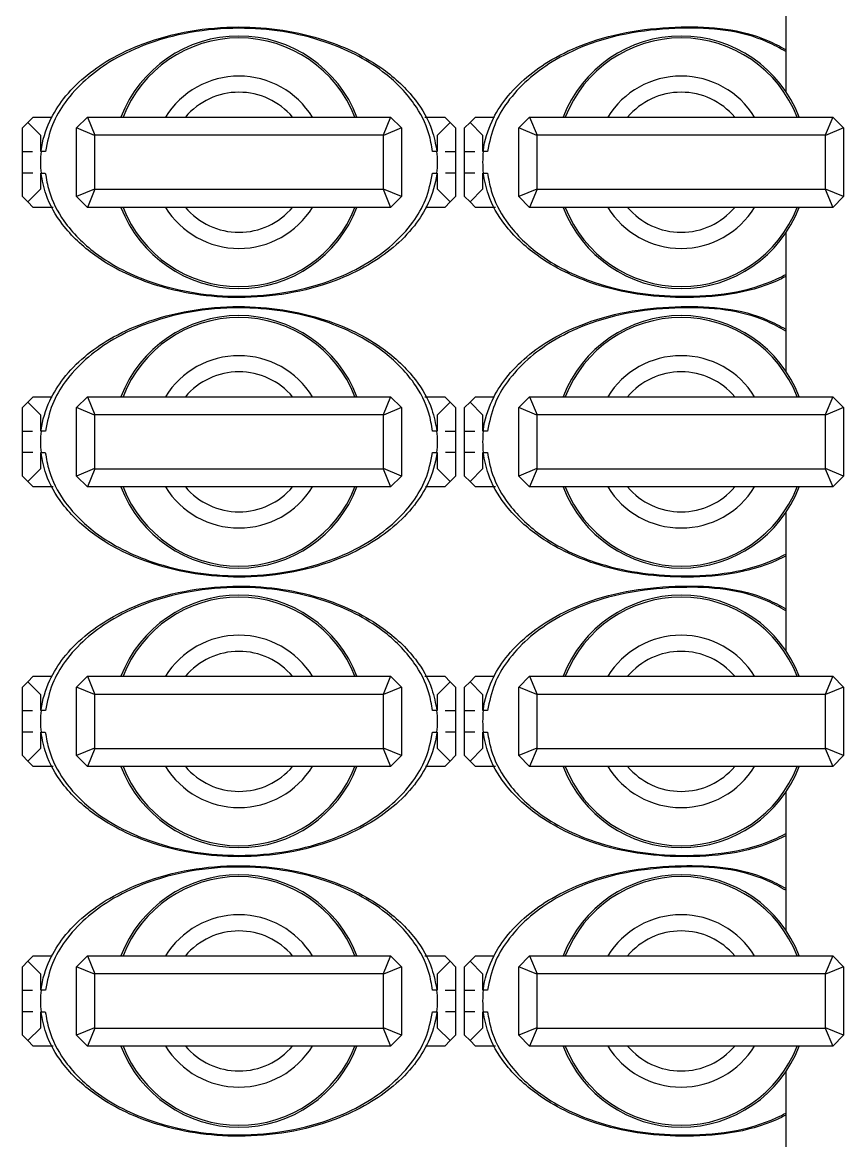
# Model space of a CAD drawing. Header units: millimetres. Extents: x 10 to 584, y 10 to 410.
# Drawn here: x 490.216 to 491.733, y 306.47 to 308.537 of the extents above; entities that cross this region are included whole.
import ezdxf

# ---------------------------------------------------------------- set-up
doc = ezdxf.new("R2010")
doc.units = ezdxf.units.MM

msp = doc.modelspace()

# ---------------------------------------------------------------- linework, layer by layer
at = {"color": 7, "linetype": 'Continuous', "lineweight": 25}
for p, q in [((491.62622, 308.66434), (491.62622, 308.40895)), ((490.21622, 308.34165), (490.22622, 308.35165)), ((490.22622, 308.35165), (490.23622, 308.36165)), ((490.22622, 308.35165), (490.24955, 308.32831)), ((490.23622, 308.36165), (490.27145, 308.36165)), ((490.31622, 308.34165), (490.33622, 308.36165)), ((490.33622, 308.36165), (490.89622, 308.36165)), ((490.33622, 308.36165), (490.35003, 308.32831)), ((490.89622, 308.36165), (490.88241, 308.32831)), ((490.89622, 308.36165), (490.91622, 308.34165)), ((490.95925, 308.36165), (490.99622, 308.36165)), ((490.98289, 308.32831), (491.00622, 308.35165)), ((490.99622, 308.36165), (491.00622, 308.35165)), ((491.00622, 308.35165), (491.01622, 308.34165)), ((491.03289, 308.34165), (491.04289, 308.35165)), ((491.04289, 308.35165), (491.05289, 308.36165)), ((491.04289, 308.35165), (491.06622, 308.32831)), ((491.05289, 308.36165), (491.08811, 308.36165)), ((491.13289, 308.34165), (491.15289, 308.36165)), ((491.15289, 308.36165), (491.16669, 308.32831)), ((491.15289, 308.36165), (491.71289, 308.36165)), ((491.71289, 308.36165), (491.69908, 308.32831)), ((491.71289, 308.36165), (491.73289, 308.34165)), ((490.21622, 308.29831), (490.21622, 308.34165)), ((490.24955, 308.32831), (490.24955, 308.29831)), ((490.31622, 308.21498), (490.31622, 308.34165)), ((490.34955, 308.32784), (490.31622, 308.34165)), ((490.35003, 308.32831), (490.34955, 308.32784)), ((490.34955, 308.32784), (490.34955, 308.22879)), ((490.88241, 308.32831), (490.35003, 308.32831)), ((490.88289, 308.32784), (490.88241, 308.32831)), ((490.91622, 308.34165), (490.88289, 308.32784)), ((490.88289, 308.22879), (490.88289, 308.32784)), ((490.91622, 308.34165), (490.91622, 308.21498)), ((490.98289, 308.29831), (490.98289, 308.32831)), ((491.01622, 308.34165), (491.01622, 308.29831)), ((491.03289, 308.29831), (491.03289, 308.34165)), ((491.06622, 308.32831), (491.06622, 308.29831)), ((491.13289, 308.21498), (491.13289, 308.34165)), ((491.16622, 308.32784), (491.13289, 308.34165)), ((491.16669, 308.32831), (491.16622, 308.32784)), ((491.16622, 308.32784), (491.16622, 308.22879)), ((491.69908, 308.32831), (491.16669, 308.32831)), ((491.69955, 308.32784), (491.69908, 308.32831)), ((491.73289, 308.34165), (491.69955, 308.32784)), ((491.69955, 308.22879), (491.69955, 308.32784)), ((491.73289, 308.34165), (491.73289, 308.21498)), ((490.25865, 308.29831), (490.25073, 308.29831)), ((490.98171, 308.29831), (490.97388, 308.29831)), ((491.07532, 308.29831), (491.0674, 308.29831)), ((490.21622, 308.21498), (490.21622, 308.25831)), ((490.24955, 308.25831), (490.24955, 308.22831)), ((490.25073, 308.25831), (490.25857, 308.25831)), ((490.97379, 308.25831), (490.98171, 308.25831)), ((490.98289, 308.22831), (490.98289, 308.25831)), ((491.01622, 308.25831), (491.01622, 308.21498)), ((491.03289, 308.21498), (491.03289, 308.25831)), ((491.06622, 308.25831), (491.06622, 308.22831)), ((491.0674, 308.25831), (491.07523, 308.25831)), ((490.24955, 308.22831), (490.22622, 308.20498)), ((490.34955, 308.22879), (490.31622, 308.21498)), ((490.35003, 308.22831), (490.33622, 308.19498)), ((490.34955, 308.22879), (490.35003, 308.22831)), ((490.35003, 308.22831), (490.88241, 308.22831)), ((490.88241, 308.22831), (490.88289, 308.22879)), ((490.88241, 308.22831), (490.89622, 308.19498)), ((490.91622, 308.21498), (490.88289, 308.22879)), ((491.00622, 308.20498), (490.98289, 308.22831)), ((491.06622, 308.22831), (491.04289, 308.20498)), ((491.16622, 308.22879), (491.13289, 308.21498)), ((491.16669, 308.22831), (491.15289, 308.19498)), ((491.16622, 308.22879), (491.16669, 308.22831)), ((491.16669, 308.22831), (491.69908, 308.22831)), ((491.69908, 308.22831), (491.69955, 308.22879)), ((491.69908, 308.22831), (491.71289, 308.19498)), ((491.73289, 308.21498), (491.69955, 308.22879)), ((490.22622, 308.20498), (490.21622, 308.21498)), ((490.23622, 308.19498), (490.22622, 308.20498)), ((490.33622, 308.19498), (490.31622, 308.21498)), ((490.91622, 308.21498), (490.89622, 308.19498)), ((491.00622, 308.20498), (490.99622, 308.19498)), ((491.01622, 308.21498), (491.00622, 308.20498)), ((491.04289, 308.20498), (491.03289, 308.21498)), ((491.05289, 308.19498), (491.04289, 308.20498)), ((491.15289, 308.19498), (491.13289, 308.21498)), ((491.73289, 308.21498), (491.71289, 308.19498)), ((490.27319, 308.19498), (490.23622, 308.19498)), ((490.89622, 308.19498), (490.33622, 308.19498)), ((490.99622, 308.19498), (490.96099, 308.19498)), ((491.08986, 308.19498), (491.05289, 308.19498)), ((491.71289, 308.19498), (491.15289, 308.19498)), ((491.62622, 308.14767), (491.62622, 307.89229)), ((490.21622, 307.82498), (490.22622, 307.83498)), ((490.22622, 307.83498), (490.23622, 307.84498)), ((490.22622, 307.83498), (490.24955, 307.81165)), ((490.23622, 307.84498), (490.27145, 307.84498)), ((490.31622, 307.82498), (490.33622, 307.84498)), ((490.33622, 307.84498), (490.89622, 307.84498)), ((490.33622, 307.84498), (490.35003, 307.81165)), ((490.89622, 307.84498), (490.88241, 307.81165)), ((490.89622, 307.84498), (490.91622, 307.82498)), ((490.95925, 307.84498), (490.99622, 307.84498)), ((490.98289, 307.81165), (491.00622, 307.83498)), ((490.99622, 307.84498), (491.00622, 307.83498)), ((491.00622, 307.83498), (491.01622, 307.82498)), ((491.03289, 307.82498), (491.04289, 307.83498)), ((491.04289, 307.83498), (491.05289, 307.84498)), ((491.04289, 307.83498), (491.06622, 307.81165)), ((491.05289, 307.84498), (491.08811, 307.84498)), ((491.13289, 307.82498), (491.15289, 307.84498)), ((491.15289, 307.84498), (491.16669, 307.81165)), ((491.15289, 307.84498), (491.71289, 307.84498)), ((491.71289, 307.84498), (491.69908, 307.81165)), ((491.71289, 307.84498), (491.73289, 307.82498)), ((490.21622, 307.78165), (490.21622, 307.82498)), ((490.24955, 307.81165), (490.24955, 307.78165)), ((490.31622, 307.69831), (490.31622, 307.82498)), ((490.34955, 307.81117), (490.31622, 307.82498)), ((490.35003, 307.81165), (490.34955, 307.81117)), ((490.34955, 307.81117), (490.34955, 307.71212)), ((490.88241, 307.81165), (490.35003, 307.81165)), ((490.88289, 307.81117), (490.88241, 307.81165)), ((490.91622, 307.82498), (490.88289, 307.81117)), ((490.88289, 307.71212), (490.88289, 307.81117)), ((490.91622, 307.82498), (490.91622, 307.69831)), ((490.98289, 307.78165), (490.98289, 307.81165)), ((491.01622, 307.82498), (491.01622, 307.78165)), ((491.03289, 307.78165), (491.03289, 307.82498)), ((491.06622, 307.81165), (491.06622, 307.78165)), ((491.13289, 307.69831), (491.13289, 307.82498)), ((491.16622, 307.81117), (491.13289, 307.82498)), ((491.16669, 307.81165), (491.16622, 307.81117)), ((491.16622, 307.81117), (491.16622, 307.71212)), ((491.69908, 307.81165), (491.16669, 307.81165)), ((491.69955, 307.81117), (491.69908, 307.81165)), ((491.73289, 307.82498), (491.69955, 307.81117)), ((491.69955, 307.71212), (491.69955, 307.81117)), ((491.73289, 307.82498), (491.73289, 307.69831)), ((490.25865, 307.78165), (490.25073, 307.78165)), ((490.98171, 307.78165), (490.97388, 307.78165)), ((491.07532, 307.78165), (491.0674, 307.78165)), ((490.21622, 307.69831), (490.21622, 307.74165)), ((490.24955, 307.74165), (490.24955, 307.71165)), ((490.25073, 307.74165), (490.25857, 307.74165)), ((490.97379, 307.74165), (490.98171, 307.74165)), ((490.98289, 307.71165), (490.98289, 307.74165)), ((491.01622, 307.74165), (491.01622, 307.69831)), ((491.03289, 307.69831), (491.03289, 307.74165)), ((491.06622, 307.74165), (491.06622, 307.71165)), ((491.0674, 307.74165), (491.07523, 307.74165)), ((490.24955, 307.71165), (490.22622, 307.68831)), ((490.34955, 307.71212), (490.31622, 307.69831)), ((490.35003, 307.71165), (490.33622, 307.67831)), ((490.34955, 307.71212), (490.35003, 307.71165)), ((490.35003, 307.71165), (490.88241, 307.71165)), ((490.88241, 307.71165), (490.88289, 307.71212)), ((490.88241, 307.71165), (490.89622, 307.67831)), ((490.91622, 307.69831), (490.88289, 307.71212)), ((491.00622, 307.68831), (490.98289, 307.71165)), ((491.06622, 307.71165), (491.04289, 307.68831)), ((491.16622, 307.71212), (491.13289, 307.69831)), ((491.16669, 307.71165), (491.15289, 307.67831)), ((491.16622, 307.71212), (491.16669, 307.71165)), ((491.16669, 307.71165), (491.69908, 307.71165)), ((491.69908, 307.71165), (491.69955, 307.71212)), ((491.69908, 307.71165), (491.71289, 307.67831)), ((491.73289, 307.69831), (491.69955, 307.71212)), ((490.22622, 307.68831), (490.21622, 307.69831)), ((490.23622, 307.67831), (490.22622, 307.68831)), ((490.33622, 307.67831), (490.31622, 307.69831)), ((490.91622, 307.69831), (490.89622, 307.67831)), ((491.00622, 307.68831), (490.99622, 307.67831)), ((491.01622, 307.69831), (491.00622, 307.68831)), ((491.04289, 307.68831), (491.03289, 307.69831)), ((491.05289, 307.67831), (491.04289, 307.68831)), ((491.15289, 307.67831), (491.13289, 307.69831)), ((491.73289, 307.69831), (491.71289, 307.67831)), ((490.27319, 307.67831), (490.23622, 307.67831)), ((490.89622, 307.67831), (490.33622, 307.67831)), ((490.99622, 307.67831), (490.96099, 307.67831)), ((491.08986, 307.67831), (491.05289, 307.67831)), ((491.71289, 307.67831), (491.15289, 307.67831)), ((491.62622, 307.63101), (491.62622, 307.37562)), ((490.21622, 307.30831), (490.22622, 307.31831)), ((490.22622, 307.31831), (490.23622, 307.32831)), ((490.22622, 307.31831), (490.24955, 307.29498)), ((490.23622, 307.32831), (490.27145, 307.32831)), ((490.31622, 307.30831), (490.33622, 307.32831)), ((490.33622, 307.32831), (490.89622, 307.32831)), ((490.33622, 307.32831), (490.35003, 307.29498)), ((490.89622, 307.32831), (490.88241, 307.29498)), ((490.89622, 307.32831), (490.91622, 307.30831)), ((490.95925, 307.32831), (490.99622, 307.32831)), ((490.98289, 307.29498), (491.00622, 307.31831)), ((490.99622, 307.32831), (491.00622, 307.31831)), ((491.00622, 307.31831), (491.01622, 307.30831)), ((491.03289, 307.30831), (491.04289, 307.31831)), ((491.04289, 307.31831), (491.05289, 307.32831)), ((491.04289, 307.31831), (491.06622, 307.29498)), ((491.05289, 307.32831), (491.08811, 307.32831)), ((491.13289, 307.30831), (491.15289, 307.32831)), ((491.15289, 307.32831), (491.71289, 307.32831)), ((491.15289, 307.32831), (491.16669, 307.29498)), ((491.71289, 307.32831), (491.69908, 307.29498)), ((491.71289, 307.32831), (491.73289, 307.30831)), ((490.21622, 307.26498), (490.21622, 307.30831)), ((490.24955, 307.29498), (490.24955, 307.26498)), ((490.31622, 307.18165), (490.31622, 307.30831)), ((490.34955, 307.29451), (490.31622, 307.30831)), ((490.35003, 307.29498), (490.34955, 307.29451)), ((490.34955, 307.29451), (490.34955, 307.19545)), ((490.88241, 307.29498), (490.35003, 307.29498)), ((490.88289, 307.29451), (490.88241, 307.29498)), ((490.91622, 307.30831), (490.88289, 307.29451)), ((490.88289, 307.19545), (490.88289, 307.29451)), ((490.91622, 307.30831), (490.91622, 307.18165)), ((490.98289, 307.26498), (490.98289, 307.29498)), ((491.01622, 307.30831), (491.01622, 307.26498)), ((491.03289, 307.26498), (491.03289, 307.30831)), ((491.06622, 307.29498), (491.06622, 307.26498)), ((491.13289, 307.18165), (491.13289, 307.30831)), ((491.16622, 307.29451), (491.13289, 307.30831)), ((491.16669, 307.29498), (491.16622, 307.29451)), ((491.16622, 307.29451), (491.16622, 307.19545)), ((491.69908, 307.29498), (491.16669, 307.29498)), ((491.69955, 307.29451), (491.69908, 307.29498)), ((491.73289, 307.30831), (491.69955, 307.29451)), ((491.69955, 307.19545), (491.69955, 307.29451)), ((491.73289, 307.30831), (491.73289, 307.18165)), ((490.25865, 307.26498), (490.25073, 307.26498)), ((490.98171, 307.26498), (490.97388, 307.26498)), ((491.07532, 307.26498), (491.0674, 307.26498)), ((490.21622, 307.18165), (490.21622, 307.22498)), ((490.24955, 307.22498), (490.24955, 307.19498)), ((490.25073, 307.22498), (490.25857, 307.22498)), ((490.97379, 307.22498), (490.98171, 307.22498)), ((490.98289, 307.19498), (490.98289, 307.22498)), ((491.01622, 307.22498), (491.01622, 307.18165)), ((491.03289, 307.18165), (491.03289, 307.22498)), ((491.06622, 307.22498), (491.06622, 307.19498)), ((491.0674, 307.22498), (491.07523, 307.22498)), ((490.24955, 307.19498), (490.22622, 307.17165)), ((490.34955, 307.19545), (490.31622, 307.18165)), ((490.35003, 307.19498), (490.33622, 307.16165)), ((490.34955, 307.19545), (490.35003, 307.19498)), ((490.35003, 307.19498), (490.88241, 307.19498)), ((490.88241, 307.19498), (490.88289, 307.19545)), ((490.88241, 307.19498), (490.89622, 307.16165)), ((490.91622, 307.18165), (490.88289, 307.19545)), ((491.00622, 307.17165), (490.98289, 307.19498)), ((491.06622, 307.19498), (491.04289, 307.17165)), ((491.16622, 307.19545), (491.13289, 307.18165)), ((491.16669, 307.19498), (491.15289, 307.16165)), ((491.16622, 307.19545), (491.16669, 307.19498)), ((491.16669, 307.19498), (491.69908, 307.19498)), ((491.69908, 307.19498), (491.69955, 307.19545)), ((491.69908, 307.19498), (491.71289, 307.16165)), ((491.73289, 307.18165), (491.69955, 307.19545)), ((490.22622, 307.17165), (490.21622, 307.18165)), ((490.23622, 307.16165), (490.22622, 307.17165)), ((490.33622, 307.16165), (490.31622, 307.18165)), ((490.91622, 307.18165), (490.89622, 307.16165)), ((491.00622, 307.17165), (490.99622, 307.16165)), ((491.01622, 307.18165), (491.00622, 307.17165)), ((491.04289, 307.17165), (491.03289, 307.18165)), ((491.05289, 307.16165), (491.04289, 307.17165)), ((491.15289, 307.16165), (491.13289, 307.18165)), ((491.73289, 307.18165), (491.71289, 307.16165)), ((490.27319, 307.16165), (490.23622, 307.16165)), ((490.89622, 307.16165), (490.33622, 307.16165)), ((490.99622, 307.16165), (490.96099, 307.16165)), ((491.08986, 307.16165), (491.05289, 307.16165)), ((491.71289, 307.16165), (491.15289, 307.16165)), ((491.62622, 307.11434), (491.62622, 306.85895)), ((490.21622, 306.79165), (490.22622, 306.80165)), ((490.22622, 306.80165), (490.23622, 306.81165)), ((490.22622, 306.80165), (490.24955, 306.77831)), ((490.23622, 306.81165), (490.27145, 306.81165)), ((490.31622, 306.79165), (490.33622, 306.81165)), ((490.33622, 306.81165), (490.89622, 306.81165)), ((490.33622, 306.81165), (490.35003, 306.77831)), ((490.89622, 306.81165), (490.88241, 306.77831)), ((490.89622, 306.81165), (490.91622, 306.79165)), ((490.95925, 306.81165), (490.99622, 306.81165)), ((490.98289, 306.77831), (491.00622, 306.80165)), ((490.99622, 306.81165), (491.00622, 306.80165)), ((491.00622, 306.80165), (491.01622, 306.79165)), ((491.03289, 306.79165), (491.04289, 306.80165)), ((491.04289, 306.80165), (491.05289, 306.81165)), ((491.04289, 306.80165), (491.06622, 306.77831)), ((491.05289, 306.81165), (491.08811, 306.81165)), ((491.13289, 306.79165), (491.15289, 306.81165)), ((491.15289, 306.81165), (491.71289, 306.81165)), ((491.15289, 306.81165), (491.16669, 306.77831)), ((491.71289, 306.81165), (491.69908, 306.77831)), ((491.71289, 306.81165), (491.73289, 306.79165)), ((490.21622, 306.74831), (490.21622, 306.79165)), ((490.24955, 306.77831), (490.24955, 306.74831)), ((490.31622, 306.66498), (490.31622, 306.79165)), ((490.34955, 306.77784), (490.31622, 306.79165)), ((490.35003, 306.77831), (490.34955, 306.77784)), ((490.34955, 306.77784), (490.34955, 306.67879)), ((490.88241, 306.77831), (490.35003, 306.77831)), ((490.88289, 306.77784), (490.88241, 306.77831)), ((490.91622, 306.79165), (490.88289, 306.77784)), ((490.88289, 306.67879), (490.88289, 306.77784)), ((490.91622, 306.79165), (490.91622, 306.66498)), ((490.98289, 306.74831), (490.98289, 306.77831)), ((491.01622, 306.79165), (491.01622, 306.74831)), ((491.03289, 306.74831), (491.03289, 306.79165)), ((491.06622, 306.77831), (491.06622, 306.74831)), ((491.13289, 306.66498), (491.13289, 306.79165)), ((491.16622, 306.77784), (491.13289, 306.79165)), ((491.16669, 306.77831), (491.16622, 306.77784)), ((491.16622, 306.77784), (491.16622, 306.67879)), ((491.69908, 306.77831), (491.16669, 306.77831)), ((491.69955, 306.77784), (491.69908, 306.77831)), ((491.73289, 306.79165), (491.69955, 306.77784)), ((491.69955, 306.67879), (491.69955, 306.77784)), ((491.73289, 306.79165), (491.73289, 306.66498)), ((490.25865, 306.74831), (490.25073, 306.74831)), ((490.98171, 306.74831), (490.97388, 306.74831)), ((491.07532, 306.74831), (491.0674, 306.74831)), ((490.21622, 306.66498), (490.21622, 306.70831)), ((490.24955, 306.70831), (490.24955, 306.67831)), ((490.25073, 306.70831), (490.25857, 306.70831)), ((490.97379, 306.70831), (490.98171, 306.70831)), ((490.98289, 306.67831), (490.98289, 306.70831)), ((491.01622, 306.70831), (491.01622, 306.66498)), ((491.03289, 306.66498), (491.03289, 306.70831)), ((491.06622, 306.70831), (491.06622, 306.67831)), ((491.0674, 306.70831), (491.07523, 306.70831)), ((490.24955, 306.67831), (490.22622, 306.65498)), ((490.34955, 306.67879), (490.31622, 306.66498)), ((490.35003, 306.67831), (490.33622, 306.64498)), ((490.34955, 306.67879), (490.35003, 306.67831)), ((490.35003, 306.67831), (490.88241, 306.67831)), ((490.88241, 306.67831), (490.88289, 306.67879)), ((490.88241, 306.67831), (490.89622, 306.64498)), ((490.91622, 306.66498), (490.88289, 306.67879)), ((491.00622, 306.65498), (490.98289, 306.67831)), ((491.06622, 306.67831), (491.04289, 306.65498)), ((491.16622, 306.67879), (491.13289, 306.66498)), ((491.16669, 306.67831), (491.15289, 306.64498)), ((491.16622, 306.67879), (491.16669, 306.67831)), ((491.16669, 306.67831), (491.69908, 306.67831)), ((491.69908, 306.67831), (491.69955, 306.67879)), ((491.69908, 306.67831), (491.71289, 306.64498)), ((491.73289, 306.66498), (491.69955, 306.67879)), ((490.22622, 306.65498), (490.21622, 306.66498)), ((490.23622, 306.64498), (490.22622, 306.65498)), ((490.33622, 306.64498), (490.31622, 306.66498)), ((490.91622, 306.66498), (490.89622, 306.64498)), ((491.00622, 306.65498), (490.99622, 306.64498)), ((491.01622, 306.66498), (491.00622, 306.65498)), ((491.04289, 306.65498), (491.03289, 306.66498)), ((491.05289, 306.64498), (491.04289, 306.65498)), ((491.15289, 306.64498), (491.13289, 306.66498)), ((491.73289, 306.66498), (491.71289, 306.64498)), ((490.27319, 306.64498), (490.23622, 306.64498)), ((490.89622, 306.64498), (490.33622, 306.64498)), ((490.99622, 306.64498), (490.96099, 306.64498)), ((491.08986, 306.64498), (491.05289, 306.64498)), ((491.71289, 306.64498), (491.15289, 306.64498)), ((491.62622, 306.59767), (491.62622, 306.34229))]:
    msp.add_line(p, q, dxfattribs=at)
for centre, start, end in [((490.61622, 308.27831), 20.92483, 159.07517), ((491.43289, 308.27831), 20.92483, 159.07517), ((490.61622, 308.27831), 200.92483, 339.07517), ((491.43289, 308.27831), 200.92483, 339.07517), ((490.61622, 307.76165), 20.92483, 159.07517), ((491.43289, 307.76165), 20.92483, 159.07517), ((490.61622, 307.76165), 200.92483, 339.07517), ((491.43289, 307.76165), 200.92483, 339.07517), ((490.61622, 307.24498), 20.92483, 159.07517), ((491.43289, 307.24498), 20.92483, 159.07517), ((490.61622, 307.24498), 200.92483, 339.07517), ((491.43289, 307.24498), 200.92483, 339.07517), ((490.61622, 306.72831), 20.92483, 159.07517), ((491.43289, 306.72831), 20.92483, 159.07517), ((490.61622, 306.72831), 200.92483, 339.07517), ((491.43289, 306.72831), 200.92483, 339.07517)]:
    msp.add_arc(centre, 0.23333, start, end, dxfattribs=at)
at = {"color": 59, "linetype": 'Continuous', "lineweight": 25}
for centre, radius, start, end in [((490.61622, 308.27831), 0.22981, 21.26068, 158.73932), ((491.43289, 308.27831), 0.22981, 21.26068, 158.73932), ((490.61622, 308.27831), 0.15921, 31.5611, 148.4389), ((491.43289, 308.27831), 0.15921, 31.5611, 148.4389), ((490.61622, 308.27831), 0.1294, 40.09101, 139.90899), ((491.43289, 308.27831), 0.1294, 40.09101, 139.90899), ((490.61622, 308.27831), 0.22981, 201.26068, 338.73932), ((490.61622, 308.27831), 0.15921, 211.5611, 328.4389), ((490.61622, 308.27831), 0.1294, 220.09101, 319.90899), ((491.43289, 308.27831), 0.22981, 201.26068, 338.73932), ((491.43289, 308.27831), 0.15921, 211.5611, 328.4389), ((491.43289, 308.27831), 0.1294, 220.09101, 319.90899), ((490.61622, 307.76165), 0.22981, 21.26068, 158.73932), ((491.43289, 307.76165), 0.22981, 21.26068, 158.73932), ((490.61622, 307.76165), 0.15921, 31.5611, 148.4389), ((491.43289, 307.76165), 0.15921, 31.5611, 148.4389), ((490.61622, 307.76165), 0.1294, 40.09101, 139.90899), ((491.43289, 307.76165), 0.1294, 40.09101, 139.90899), ((490.61622, 307.76165), 0.22981, 201.26068, 338.73932), ((490.61622, 307.76165), 0.15921, 211.5611, 328.4389), ((490.61622, 307.76165), 0.1294, 220.09101, 319.90899), ((491.43289, 307.76165), 0.22981, 201.26068, 338.73932), ((491.43289, 307.76165), 0.15921, 211.5611, 328.4389), ((491.43289, 307.76165), 0.1294, 220.09101, 319.90899), ((490.61622, 307.24498), 0.22981, 21.26068, 158.73932), ((491.43289, 307.24498), 0.22981, 21.26068, 158.73932), ((490.61622, 307.24498), 0.15921, 31.5611, 148.4389), ((491.43289, 307.24498), 0.15921, 31.5611, 148.4389), ((490.61622, 307.24498), 0.1294, 40.09101, 139.90899), ((491.43289, 307.24498), 0.1294, 40.09101, 139.90899), ((490.61622, 307.24498), 0.22981, 201.26068, 338.73932), ((490.61622, 307.24498), 0.15921, 211.5611, 328.4389), ((490.61622, 307.24498), 0.1294, 220.09101, 319.90899), ((491.43289, 307.24498), 0.22981, 201.26068, 338.73932), ((491.43289, 307.24498), 0.15921, 211.5611, 328.4389), ((491.43289, 307.24498), 0.1294, 220.09101, 319.90899), ((490.61622, 306.72831), 0.22981, 21.26068, 158.73932), ((491.43289, 306.72831), 0.22981, 21.26068, 158.73932), ((490.61622, 306.72831), 0.15921, 31.5611, 148.4389), ((491.43289, 306.72831), 0.15921, 31.5611, 148.4389), ((490.61622, 306.72831), 0.1294, 40.09101, 139.90899), ((491.43289, 306.72831), 0.1294, 40.09101, 139.90899), ((490.61622, 306.72831), 0.22981, 201.26068, 338.73932), ((490.61622, 306.72831), 0.15921, 211.5611, 328.4389), ((490.61622, 306.72831), 0.1294, 220.09101, 319.90899), ((491.43289, 306.72831), 0.22981, 201.26068, 338.73932), ((491.43289, 306.72831), 0.15921, 211.5611, 328.4389), ((491.43289, 306.72831), 0.1294, 220.09101, 319.90899)]:
    msp.add_arc(centre, radius, start, end, dxfattribs=at)
at = {"color": 7, "linetype": 'Continuous', "lineweight": 25}
for centre, start_param, end_param in [((490.61622, 308.27831), 6.2030997, 6.3632709), ((490.61622, 308.27831), 3.0615071, 3.2216782), ((491.43289, 308.27831), 6.2030997, 6.3632709), ((490.61622, 307.76165), 6.2030997, 6.3632709), ((490.61622, 307.76165), 3.0615071, 3.2216782), ((491.43289, 307.76165), 6.2030997, 6.3632709), ((490.61622, 307.24498), 6.2030997, 6.3632709), ((490.61622, 307.24498), 3.0615071, 3.2216782), ((491.43289, 307.24498), 6.2030997, 6.3632709), ((490.61622, 306.72831), 6.2030997, 6.3632709), ((490.61622, 306.72831), 3.0615071, 3.2216782), ((491.43289, 306.72831), 6.2030997, 6.3632709)]:
    msp.add_ellipse(centre, major_axis=(-0.36667, 0), ratio=0.6818182, start_param=start_param, end_param=end_param, dxfattribs=at)
for points, knots in [([(490.25073, 308.29831), (490.2508, 308.29888), (490.25313, 308.31814), (490.26366, 308.35289), (490.3023, 308.41446), (490.36328, 308.46381), (490.47221, 308.51455), (490.61034, 308.53723), (490.76429, 308.51443), (490.87545, 308.46151), (490.94065, 308.40054), (490.97268, 308.34577), (490.97917, 308.31167), (490.98171, 308.29831)], [0, 0, 0, 0, 0.0018163, 0.0623534, 0.1143667, 0.233959, 0.3073793, 0.4998825, 0.6727703, 0.8005481, 0.8889323, 0.9564828, 1, 1, 1, 1]), ([(490.97388, 308.29831), (490.97196, 308.30936), (490.9665, 308.3408), (490.9383, 308.39457), (490.87492, 308.45739), (490.76422, 308.5118), (490.61028, 308.535), (490.47226, 308.51167), (490.36399, 308.45945), (490.30494, 308.40856), (490.26881, 308.34746), (490.26211, 308.31507), (490.25865, 308.29831)], [0, 0, 0, 0, 0.0365567, 0.1040975, 0.1943714, 0.3245734, 0.5003947, 0.6961333, 0.770877, 0.8925039, 0.9444139, 1, 1, 1, 1]), ([(491.0674, 308.29831), (491.06746, 308.29888), (491.06979, 308.31814), (491.08032, 308.35289), (491.11898, 308.41446), (491.17992, 308.46375), (491.28899, 308.51477), (491.42583, 308.53483), (491.55627, 308.52371), (491.61507, 308.49248), (491.62622, 308.48656)], [0, 0, 0, 0, 0.0025465, 0.08742224, 0.16034706, 0.32802069, 0.43095915, 0.70085709, 0.94325333, 1, 1, 1, 1]), ([(490.21622, 308.29831), (490.2171, 308.29831), (490.21842, 308.29831), (490.23077, 308.29831), (490.23484, 308.29831)], [0, 0, 0, 0, 0.6701369, 1, 1, 1, 1]), ([(490.99719, 308.29831), (491.00026, 308.29831), (491.01188, 308.29831), (491.01573, 308.29831), (491.01615, 308.29831), (491.01622, 308.29831)], [0, 0, 0, 0, 0.2301759, 0.8737531, 1, 1, 1, 1]), ([(491.03289, 308.29831), (491.03377, 308.29831), (491.03509, 308.29831), (491.04743, 308.29831), (491.05151, 308.29831)], [0, 0, 0, 0, 0.6701369, 1, 1, 1, 1]), ([(490.23525, 308.25831), (490.23218, 308.25831), (490.22056, 308.25831), (490.21671, 308.25831), (490.21629, 308.25831), (490.21622, 308.25831)], [0, 0, 0, 0, 0.2301759, 0.8737531, 1, 1, 1, 1]), ([(490.98171, 308.25831), (490.98164, 308.25775), (490.97931, 308.23849), (490.96879, 308.20374), (490.93014, 308.14217), (490.86916, 308.09282), (490.76023, 308.04208), (490.6221, 308.01939), (490.46815, 308.0422), (490.35699, 308.09512), (490.29179, 308.15608), (490.25976, 308.21085), (490.25327, 308.24495), (490.25073, 308.25831)], [0, 0, 0, 0, 0.0018163, 0.0623534, 0.1143667, 0.233959, 0.3073793, 0.4998825, 0.6727703, 0.8005481, 0.8889323, 0.9564828, 1, 1, 1, 1]), ([(490.25857, 308.25831), (490.26048, 308.24727), (490.26594, 308.21583), (490.29414, 308.16206), (490.35752, 308.09924), (490.46823, 308.04483), (490.62216, 308.02163), (490.76018, 308.04496), (490.86845, 308.09718), (490.9275, 308.14807), (490.96363, 308.20916), (490.97033, 308.24156), (490.97379, 308.25831)], [0, 0, 0, 0, 0.03655668, 0.10409746, 0.19437138, 0.32457341, 0.50039468, 0.69613329, 0.77087697, 0.89250391, 0.94441391, 1, 1, 1, 1]), ([(491.01622, 308.25831), (491.01534, 308.25831), (491.01402, 308.25831), (491.00167, 308.25831), (490.9976, 308.25831)], [0, 0, 0, 0, 0.6701369, 1, 1, 1, 1]), ([(491.05191, 308.25831), (491.04885, 308.25831), (491.03723, 308.25831), (491.03338, 308.25831), (491.03296, 308.25831), (491.03289, 308.25831)], [0, 0, 0, 0, 0.2301759, 0.8737531, 1, 1, 1, 1]), ([(491.62622, 308.0671), (491.6208, 308.06447), (491.56148, 308.03564), (491.43814, 308.02082), (491.28493, 308.04194), (491.17364, 308.09516), (491.10846, 308.15608), (491.07643, 308.21086), (491.06994, 308.24495), (491.0674, 308.25831)], [0, 0, 0, 0, 0.02718309, 0.29756252, 0.54039118, 0.71986083, 0.8440004, 0.93887818, 1, 1, 1, 1]), ([(490.25073, 307.78165), (490.2508, 307.78221), (490.25313, 307.80147), (490.26366, 307.83622), (490.3023, 307.89779), (490.36328, 307.94714), (490.47221, 307.99788), (490.61034, 308.02057), (490.76429, 307.99776), (490.87545, 307.94484), (490.94065, 307.88388), (490.97268, 307.82911), (490.97917, 307.79501), (490.98171, 307.78165)], [0, 0, 0, 0, 0.0018163, 0.0623534, 0.1143667, 0.233959, 0.3073793, 0.4998825, 0.6727703, 0.8005481, 0.8889323, 0.9564828, 1, 1, 1, 1]), ([(490.97388, 307.78165), (490.97196, 307.79269), (490.9665, 307.82413), (490.9383, 307.8779), (490.87492, 307.94072), (490.76422, 307.99513), (490.61028, 308.01833), (490.47226, 307.995), (490.36399, 307.94278), (490.30494, 307.89189), (490.26881, 307.8308), (490.26211, 307.7984), (490.25865, 307.78165)], [0, 0, 0, 0, 0.0365567, 0.1040975, 0.1943714, 0.3245734, 0.5003947, 0.6961333, 0.770877, 0.8925039, 0.9444139, 1, 1, 1, 1]), ([(491.0674, 307.78165), (491.06746, 307.78221), (491.06979, 307.80147), (491.08032, 307.83622), (491.11898, 307.8978), (491.17992, 307.94708), (491.28899, 307.99811), (491.42583, 308.01817), (491.55627, 308.00704), (491.61507, 307.97581), (491.62622, 307.96989)], [0, 0, 0, 0, 0.0025465, 0.08742224, 0.16034706, 0.32802069, 0.43095915, 0.70085709, 0.94325333, 1, 1, 1, 1]), ([(490.21622, 307.78165), (490.2171, 307.78165), (490.21842, 307.78165), (490.23077, 307.78165), (490.23484, 307.78165)], [0, 0, 0, 0, 0.6701369, 1, 1, 1, 1]), ([(490.99719, 307.78165), (491.00026, 307.78165), (491.01188, 307.78165), (491.01573, 307.78165), (491.01615, 307.78165), (491.01622, 307.78165)], [0, 0, 0, 0, 0.2301759, 0.8737531, 1, 1, 1, 1]), ([(491.03289, 307.78165), (491.03377, 307.78165), (491.03509, 307.78165), (491.04743, 307.78165), (491.05151, 307.78165)], [0, 0, 0, 0, 0.6701369, 1, 1, 1, 1]), ([(490.23525, 307.74165), (490.23218, 307.74165), (490.22056, 307.74165), (490.21671, 307.74165), (490.21629, 307.74165), (490.21622, 307.74165)], [0, 0, 0, 0, 0.2301759, 0.8737531, 1, 1, 1, 1]), ([(490.98171, 307.74165), (490.98164, 307.74109), (490.97931, 307.72182), (490.96879, 307.68707), (490.93014, 307.62551), (490.86916, 307.57615), (490.76023, 307.52541), (490.6221, 307.50273), (490.46815, 307.52554), (490.35699, 307.57846), (490.29179, 307.63942), (490.25976, 307.69419), (490.25327, 307.72829), (490.25073, 307.74165)], [0, 0, 0, 0, 0.0018163, 0.0623534, 0.1143667, 0.233959, 0.3073793, 0.4998825, 0.6727703, 0.8005481, 0.8889323, 0.9564828, 1, 1, 1, 1]), ([(490.25857, 307.74165), (490.26048, 307.73061), (490.26594, 307.69916), (490.29414, 307.64539), (490.35752, 307.58257), (490.46823, 307.52817), (490.62216, 307.50496), (490.76018, 307.52829), (490.86845, 307.58051), (490.9275, 307.6314), (490.96363, 307.6925), (490.97033, 307.72489), (490.97379, 307.74165)], [0, 0, 0, 0, 0.03655668, 0.10409746, 0.19437138, 0.32457341, 0.50039468, 0.69613329, 0.77087697, 0.89250391, 0.94441391, 1, 1, 1, 1]), ([(491.01622, 307.74165), (491.01534, 307.74165), (491.01402, 307.74165), (491.00167, 307.74165), (490.9976, 307.74165)], [0, 0, 0, 0, 0.6701369, 1, 1, 1, 1]), ([(491.05191, 307.74165), (491.04885, 307.74165), (491.03723, 307.74165), (491.03338, 307.74165), (491.03296, 307.74165), (491.03289, 307.74165)], [0, 0, 0, 0, 0.2301759, 0.8737531, 1, 1, 1, 1]), ([(491.62622, 307.55043), (491.6208, 307.5478), (491.56148, 307.51897), (491.43814, 307.50415), (491.28493, 307.52527), (491.17364, 307.5785), (491.10846, 307.63941), (491.07643, 307.69419), (491.06994, 307.72829), (491.0674, 307.74165)], [0, 0, 0, 0, 0.0271831, 0.2975625, 0.5403912, 0.7198608, 0.8440004, 0.9388782, 1, 1, 1, 1]), ([(490.25073, 307.26498), (490.2508, 307.26554), (490.25313, 307.28481), (490.26366, 307.31956), (490.3023, 307.38112), (490.36328, 307.43048), (490.47221, 307.48121), (490.61034, 307.5039), (490.76429, 307.48109), (490.87545, 307.42817), (490.94065, 307.36721), (490.97268, 307.31244), (490.97917, 307.27834), (490.98171, 307.26498)], [0, 0, 0, 0, 0.0018163, 0.0623534, 0.1143667, 0.233959, 0.3073793, 0.4998825, 0.6727703, 0.8005481, 0.8889323, 0.9564828, 1, 1, 1, 1]), ([(490.97388, 307.26498), (490.97196, 307.27602), (490.9665, 307.30747), (490.9383, 307.36124), (490.87492, 307.42406), (490.76422, 307.47846), (490.61028, 307.50167), (490.47226, 307.47834), (490.36399, 307.42612), (490.30494, 307.37522), (490.26881, 307.31413), (490.26211, 307.28173), (490.25865, 307.26498)], [0, 0, 0, 0, 0.0365567, 0.1040975, 0.1943714, 0.3245734, 0.5003947, 0.6961333, 0.770877, 0.8925039, 0.9444139, 1, 1, 1, 1]), ([(491.0674, 307.26498), (491.06746, 307.26554), (491.06979, 307.28481), (491.08032, 307.31955), (491.11898, 307.38113), (491.17992, 307.43041), (491.28899, 307.48144), (491.42583, 307.5015), (491.55627, 307.49037), (491.61507, 307.45915), (491.62622, 307.45322)], [0, 0, 0, 0, 0.0025465, 0.08742224, 0.16034706, 0.32802069, 0.43095915, 0.70085709, 0.94325333, 1, 1, 1, 1]), ([(490.21622, 307.26498), (490.2171, 307.26498), (490.21842, 307.26498), (490.23077, 307.26498), (490.23484, 307.26498)], [0, 0, 0, 0, 0.6701369, 1, 1, 1, 1]), ([(490.99719, 307.26498), (491.00026, 307.26498), (491.01188, 307.26498), (491.01573, 307.26498), (491.01615, 307.26498), (491.01622, 307.26498)], [0, 0, 0, 0, 0.2301759, 0.8737531, 1, 1, 1, 1]), ([(491.03289, 307.26498), (491.03377, 307.26498), (491.03509, 307.26498), (491.04743, 307.26498), (491.05151, 307.26498)], [0, 0, 0, 0, 0.6701235, 1, 1, 1, 1]), ([(490.23525, 307.22498), (490.23218, 307.22498), (490.22056, 307.22498), (490.21671, 307.22498), (490.21629, 307.22498), (490.21622, 307.22498)], [0, 0, 0, 0, 0.2301759, 0.8737531, 1, 1, 1, 1]), ([(490.98171, 307.22498), (490.98164, 307.22442), (490.97931, 307.20515), (490.96879, 307.17041), (490.93014, 307.10884), (490.86916, 307.05948), (490.76023, 307.00875), (490.6221, 306.98606), (490.46815, 307.00887), (490.35699, 307.06179), (490.29179, 307.12275), (490.25976, 307.17752), (490.25327, 307.21162), (490.25073, 307.22498)], [0, 0, 0, 0, 0.0018163, 0.0623534, 0.1143667, 0.233959, 0.3073793, 0.4998825, 0.6727703, 0.8005481, 0.8889323, 0.9564828, 1, 1, 1, 1]), ([(490.25857, 307.22498), (490.26048, 307.21394), (490.26594, 307.1825), (490.29414, 307.12872), (490.35752, 307.0659), (490.46823, 307.0115), (490.62216, 306.98829), (490.76018, 307.01162), (490.86845, 307.06384), (490.9275, 307.11474), (490.96363, 307.17583), (490.97033, 307.20823), (490.97379, 307.22498)], [0, 0, 0, 0, 0.03655668, 0.10409746, 0.19437138, 0.32457341, 0.50039468, 0.69613329, 0.77087697, 0.89250391, 0.94441391, 1, 1, 1, 1]), ([(491.01622, 307.22498), (491.01534, 307.22498), (491.01402, 307.22498), (491.00167, 307.22498), (490.9976, 307.22498)], [0, 0, 0, 0, 0.6701369, 1, 1, 1, 1]), ([(491.05191, 307.22498), (491.04885, 307.22498), (491.03723, 307.22498), (491.03338, 307.22498), (491.03296, 307.22498), (491.03289, 307.22498)], [0, 0, 0, 0, 0.2301759, 0.8737531, 1, 1, 1, 1]), ([(491.62622, 307.03377), (491.6208, 307.03113), (491.56148, 307.00231), (491.43814, 306.98749), (491.28493, 307.00861), (491.17364, 307.06183), (491.10846, 307.12274), (491.07643, 307.17752), (491.06994, 307.21162), (491.0674, 307.22498)], [0, 0, 0, 0, 0.0271831, 0.2975625, 0.5403912, 0.7198608, 0.8440004, 0.9388782, 1, 1, 1, 1]), ([(490.25073, 306.74831), (490.2508, 306.74888), (490.25313, 306.76814), (490.26366, 306.80289), (490.3023, 306.86446), (490.36328, 306.91381), (490.47221, 306.96455), (490.61034, 306.98723), (490.76429, 306.96443), (490.87545, 306.91151), (490.94065, 306.85054), (490.97268, 306.79577), (490.97917, 306.76167), (490.98171, 306.74831)], [0, 0, 0, 0, 0.0018163, 0.0623534, 0.1143667, 0.233959, 0.3073793, 0.4998825, 0.6727703, 0.8005481, 0.8889323, 0.9564828, 1, 1, 1, 1]), ([(490.97388, 306.74831), (490.97196, 306.75936), (490.9665, 306.7908), (490.9383, 306.84457), (490.87492, 306.90739), (490.76422, 306.9618), (490.61028, 306.985), (490.47226, 306.96167), (490.36399, 306.90945), (490.30494, 306.85856), (490.26881, 306.79746), (490.26211, 306.76507), (490.25865, 306.74831)], [0, 0, 0, 0, 0.0365567, 0.1040975, 0.1943714, 0.3245734, 0.5003947, 0.6961333, 0.770877, 0.8925039, 0.9444139, 1, 1, 1, 1]), ([(491.0674, 306.74831), (491.06746, 306.74888), (491.06979, 306.76814), (491.08032, 306.80289), (491.11898, 306.86446), (491.17992, 306.91375), (491.28899, 306.96477), (491.42583, 306.98483), (491.55627, 306.97371), (491.61507, 306.94248), (491.62622, 306.93656)], [0, 0, 0, 0, 0.0025465, 0.08742224, 0.16034706, 0.32802069, 0.43095915, 0.70085709, 0.94325333, 1, 1, 1, 1]), ([(490.21622, 306.74831), (490.2171, 306.74831), (490.21842, 306.74831), (490.23077, 306.74831), (490.23484, 306.74831)], [0, 0, 0, 0, 0.6701235, 1, 1, 1, 1]), ([(490.99719, 306.74831), (491.00026, 306.74831), (491.01188, 306.74831), (491.01573, 306.74831), (491.01615, 306.74831), (491.01622, 306.74831)], [0, 0, 0, 0, 0.2301759, 0.8737531, 1, 1, 1, 1]), ([(491.03289, 306.74831), (491.03377, 306.74831), (491.03509, 306.74831), (491.04743, 306.74831), (491.05151, 306.74831)], [0, 0, 0, 0, 0.6701235, 1, 1, 1, 1]), ([(490.23525, 306.70831), (490.23218, 306.70831), (490.22056, 306.70831), (490.21671, 306.70831), (490.21629, 306.70831), (490.21622, 306.70831)], [0, 0, 0, 0, 0.2301759, 0.8737531, 1, 1, 1, 1]), ([(490.98171, 306.70831), (490.98164, 306.70775), (490.97931, 306.68849), (490.96879, 306.65374), (490.93014, 306.59217), (490.86916, 306.54282), (490.76023, 306.49208), (490.6221, 306.46939), (490.46815, 306.4922), (490.35699, 306.54512), (490.29179, 306.60608), (490.25976, 306.66085), (490.25327, 306.69495), (490.25073, 306.70831)], [0, 0, 0, 0, 0.0018163, 0.0623534, 0.1143667, 0.233959, 0.3073793, 0.4998825, 0.6727703, 0.8005481, 0.8889323, 0.9564828, 1, 1, 1, 1]), ([(490.25857, 306.70831), (490.26048, 306.69727), (490.26594, 306.66583), (490.29414, 306.61206), (490.35752, 306.54924), (490.46823, 306.49483), (490.62216, 306.47163), (490.76018, 306.49496), (490.86845, 306.54718), (490.9275, 306.59807), (490.96363, 306.65916), (490.97033, 306.69156), (490.97379, 306.70831)], [0, 0, 0, 0, 0.03655668, 0.10409746, 0.19437138, 0.32457341, 0.50039468, 0.69613329, 0.77087697, 0.89250391, 0.94441391, 1, 1, 1, 1]), ([(491.01622, 306.70831), (491.01534, 306.70831), (491.01402, 306.70831), (491.00167, 306.70831), (490.9976, 306.70831)], [0, 0, 0, 0, 0.6701369, 1, 1, 1, 1]), ([(491.05191, 306.70831), (491.04885, 306.70831), (491.03723, 306.70831), (491.03338, 306.70831), (491.03296, 306.70831), (491.03289, 306.70831)], [0, 0, 0, 0, 0.2301759, 0.8737531, 1, 1, 1, 1]), ([(491.62622, 306.5171), (491.6208, 306.51447), (491.56148, 306.48564), (491.43814, 306.47082), (491.28493, 306.49194), (491.17364, 306.54516), (491.10846, 306.60608), (491.07643, 306.66086), (491.06994, 306.69495), (491.0674, 306.70831)], [0, 0, 0, 0, 0.02718309, 0.29756252, 0.54039118, 0.71986083, 0.8440004, 0.93887818, 1, 1, 1, 1])]:
    msp.add_open_spline(points, degree=3, knots=knots, dxfattribs=at)
at = {"color": 59, "linetype": 'Continuous', "lineweight": 25}
for points, knots in [([(491.62622, 308.48287), (491.61498, 308.48907), (491.55653, 308.52129), (491.4257, 308.53253), (491.28904, 308.5119), (491.18063, 308.45938), (491.12161, 308.40857), (491.08548, 308.34746), (491.07878, 308.31507), (491.07532, 308.29831)], [0, 0, 0, 0, 0.0583791, 0.3034938, 0.5763755, 0.6805766, 0.8501383, 0.9225067, 1, 1, 1, 1]), ([(491.07523, 308.25831), (491.07715, 308.24727), (491.08261, 308.21583), (491.11081, 308.16205), (491.17417, 308.09928), (491.28502, 308.04456), (491.43814, 308.02309), (491.56174, 308.03835), (491.6207, 308.06814), (491.62622, 308.07093)], [0, 0, 0, 0, 0.051031, 0.1453139, 0.2713309, 0.4530853, 0.6985213, 0.9717608, 1, 1, 1, 1]), ([(491.62622, 307.9662), (491.61498, 307.9724), (491.55653, 308.00463), (491.4257, 308.01587), (491.28904, 307.99524), (491.18063, 307.94272), (491.12161, 307.8919), (491.08548, 307.8308), (491.07878, 307.7984), (491.07532, 307.78165)], [0, 0, 0, 0, 0.0583791, 0.3034938, 0.5763755, 0.6805766, 0.8501383, 0.9225067, 1, 1, 1, 1]), ([(491.07523, 307.74165), (491.07715, 307.73061), (491.08261, 307.69916), (491.11081, 307.64538), (491.17417, 307.58261), (491.28502, 307.52789), (491.43814, 307.50643), (491.56174, 307.52168), (491.6207, 307.55147), (491.62622, 307.55426)], [0, 0, 0, 0, 0.051031, 0.1453139, 0.2713309, 0.4530853, 0.6985213, 0.9717608, 1, 1, 1, 1]), ([(491.62622, 307.44953), (491.61498, 307.45573), (491.55653, 307.48796), (491.4257, 307.4992), (491.28904, 307.47857), (491.18063, 307.42605), (491.12161, 307.37523), (491.08548, 307.31413), (491.07878, 307.28173), (491.07532, 307.26498)], [0, 0, 0, 0, 0.0583791, 0.3034938, 0.5763755, 0.6805766, 0.8501383, 0.9225067, 1, 1, 1, 1]), ([(491.07523, 307.22498), (491.07715, 307.21394), (491.08261, 307.1825), (491.11081, 307.12872), (491.17417, 307.06595), (491.28502, 307.01123), (491.43814, 306.98976), (491.56174, 307.00501), (491.6207, 307.0348), (491.62622, 307.03759)], [0, 0, 0, 0, 0.051031, 0.1453139, 0.2713309, 0.4530853, 0.6985213, 0.9717608, 1, 1, 1, 1]), ([(491.62622, 306.93287), (491.61498, 306.93907), (491.55653, 306.97129), (491.4257, 306.98253), (491.28904, 306.9619), (491.18063, 306.90938), (491.12161, 306.85857), (491.08548, 306.79746), (491.07878, 306.76507), (491.07532, 306.74831)], [0, 0, 0, 0, 0.0583791, 0.3034938, 0.5763755, 0.6805766, 0.8501383, 0.9225067, 1, 1, 1, 1]), ([(491.07523, 306.70831), (491.07715, 306.69727), (491.08261, 306.66583), (491.11081, 306.61205), (491.17417, 306.54928), (491.28502, 306.49456), (491.43814, 306.47309), (491.56174, 306.48835), (491.6207, 306.51814), (491.62622, 306.52093)], [0, 0, 0, 0, 0.051031, 0.1453139, 0.2713309, 0.4530853, 0.6985213, 0.9717608, 1, 1, 1, 1])]:
    msp.add_open_spline(points, degree=3, knots=knots, dxfattribs=at)
at = {"color": 7, "linetype": 'Continuous', "lineweight": 25}
for points in [[(490.21622, 308.25831), (490.21622, 308.26498), (490.21622, 308.27831), (490.21622, 308.29165), (490.21622, 308.29831)], [(491.01622, 308.29831), (491.01622, 308.29165), (491.01622, 308.27831), (491.01622, 308.26498), (491.01622, 308.25831)], [(491.03289, 308.25831), (491.03289, 308.26498), (491.03289, 308.27831), (491.03289, 308.29165), (491.03289, 308.29831)], [(490.21622, 307.74165), (490.21622, 307.74831), (490.21622, 307.76165), (490.21622, 307.77498), (490.21622, 307.78165)], [(491.01622, 307.78165), (491.01622, 307.77498), (491.01622, 307.76165), (491.01622, 307.74831), (491.01622, 307.74165)], [(491.03289, 307.74165), (491.03289, 307.74831), (491.03289, 307.76165), (491.03289, 307.77498), (491.03289, 307.78165)], [(490.21622, 307.22498), (490.21622, 307.23165), (490.21622, 307.24498), (490.21622, 307.25831), (490.21622, 307.26498)], [(491.01622, 307.26498), (491.01622, 307.25831), (491.01622, 307.24498), (491.01622, 307.23165), (491.01622, 307.22498)], [(491.03289, 307.22498), (491.03289, 307.23165), (491.03289, 307.24498), (491.03289, 307.25831), (491.03289, 307.26498)], [(490.21622, 306.70831), (490.21622, 306.71498), (490.21622, 306.72831), (490.21622, 306.74165), (490.21622, 306.74831)], [(491.01622, 306.74831), (491.01622, 306.74165), (491.01622, 306.72831), (491.01622, 306.71498), (491.01622, 306.70831)], [(491.03289, 306.70831), (491.03289, 306.71498), (491.03289, 306.72831), (491.03289, 306.74165), (491.03289, 306.74831)]]:
    msp.add_open_spline(points, degree=3, dxfattribs=at)

doc.saveas('drawing.dxf')
